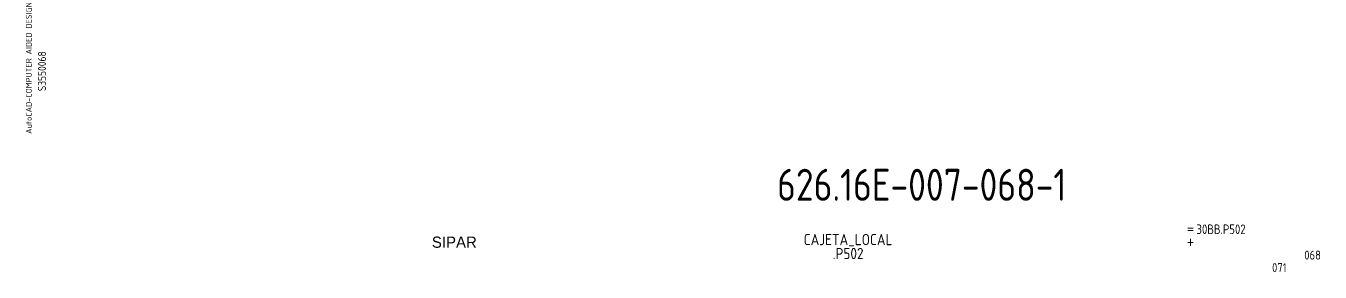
# Model space of a CAD drawing. Extents: x 10 to 1011, y 6 to 221.
# Drawn here: x 607.2 to 1011.5, y 5.6 to 82.5 of the extents above; entities that cross this region are included whole.
import ezdxf
from ezdxf.enums import TextEntityAlignment as Align

# ---------------------------------------------------------------- set-up
doc = ezdxf.new("R2010")
doc.units = 0
doc.header["$LTSCALE"] = 5
doc.header["$MEASUREMENT"] = 0
doc.layers.get('0').update_dxf_attribs({"linetype": 'CONTINUOUS'})
doc.layers.add('CART', color=7, linetype='CONTINUOUS')
doc.styles.add('DIN', font='DIN.shx', dxfattribs={"width": 0.85})
doc.styles.add('N', font='ROMANS', dxfattribs={"width": 0.85, "height": 3})
doc.styles.add('X', font='UNIV.SHX', dxfattribs={"height": 3.5})

msp = doc.modelspace()

# ---------------------------------------------------------------- texts
at = {"color": 2, "insert": (841.86, 37.92), "char_height": 10, "width": 111.0411, "attachment_point": 1, "style": 'DIN'}
msp.add_mtext('626.16E-007-068-1', dxfattribs=at)
at = {"layer": 'CART', "color": 1, "style": 'DIN', "width": 0.9}
msp.add_text('AutoCAD-COMPUTER AIDED DESIGN', height=1.8, rotation=90, dxfattribs=at).set_placement((609.01, 48.84))
at = {"layer": 'CART', "color": 3, "style": 'N', "width": 0.85}
for s, p in [('=', (969.78, 17.91)), ('+', (969.78, 13.87))]:
    msp.add_text(s, height=2.5, dxfattribs=at).set_placement(p)
at = {"layer": 'CART', "color": 3, "style": 'DIN', "width": 0.9, "flags": 1}
msp.add_attdef('S3550068', text='', height=2.5, rotation=90, dxfattribs=at).set_placement((613.49, 68.38), align=Align.CENTER)
at = {"layer": 'CART', "color": 3, "style": 'DIN', "width": 0.85}
msp.add_attdef('30BB.P502', text='', height=3, dxfattribs=at).set_placement((972.87, 16.63), align=Align.BOTTOM_LEFT)
at = {"layer": 'CART', "color": 6, "style": 'X', "flags": 1}
msp.add_attdef('SIPAR', text='', height=3.5, dxfattribs=at).set_placement((741.04, 15), align=Align.MIDDLE)
at = {"layer": 'CART', "color": 2, "style": 'DIN', "width": 0.9, "flags": 1}
for tag, p in [('CAJETA_LOCAL', (864.04, 15.65)), ('.P502', (864.04, 11.45))]:
    msp.add_attdef(tag, text='', height=3.5, dxfattribs=at).set_placement(p, align=Align.MIDDLE)
msp.add_attdef('068', text='', height=2.8, dxfattribs=at).set_placement((1011.74, 9.56), align=Align.RIGHT)
at = {"layer": 'CART', "color": 7, "style": 'DIN', "width": 0.9, "flags": 1}
msp.add_attdef('071', (996.47, 5.65), '', height=2.8, dxfattribs=at)

doc.saveas('drawing.dxf')
